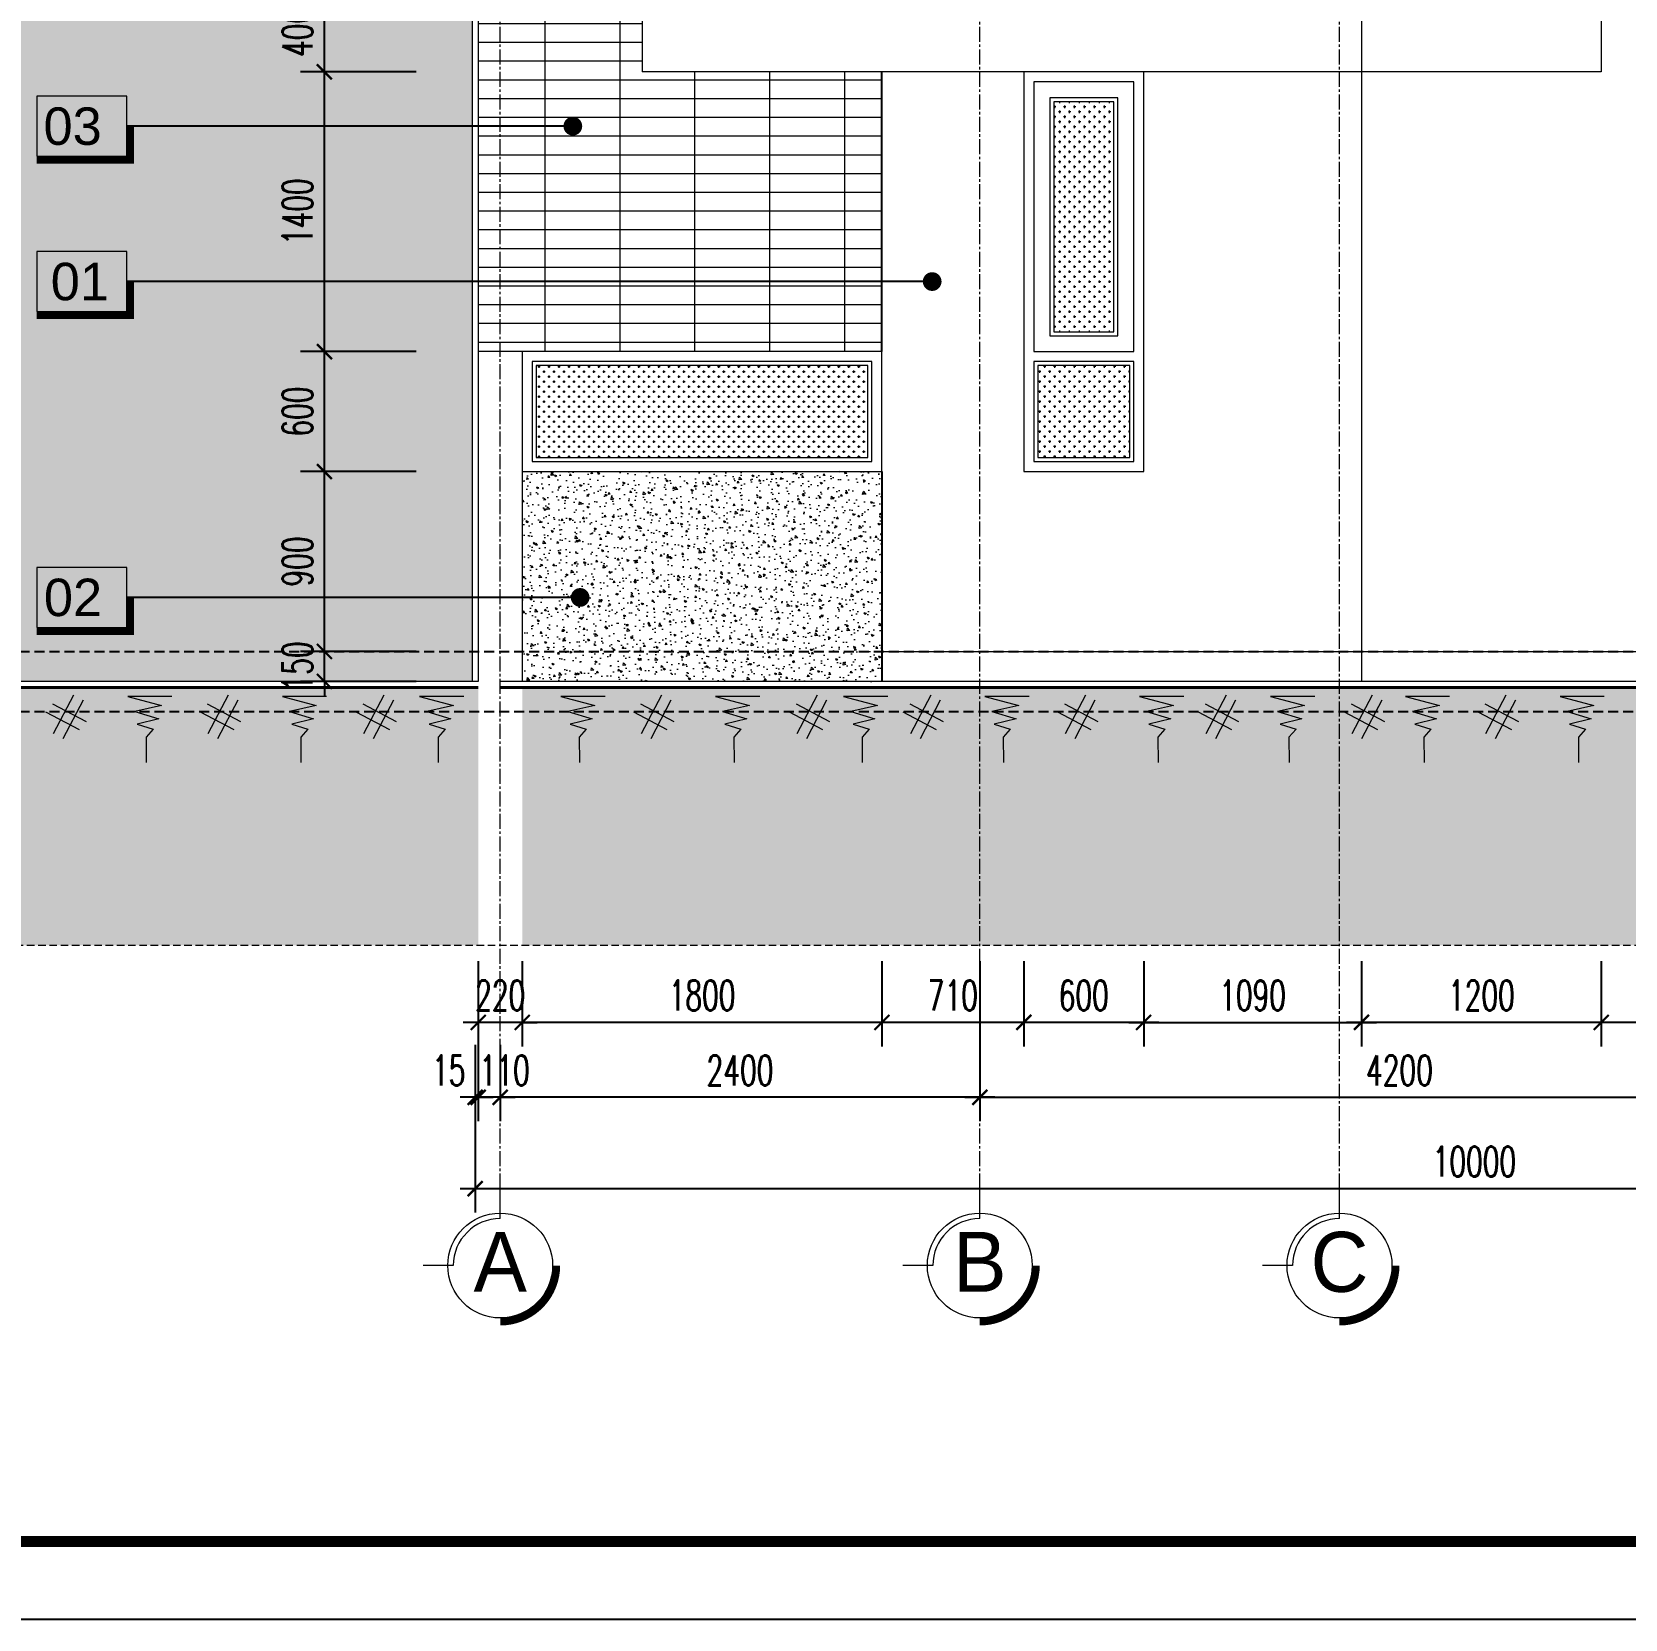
# Model space of a CAD drawing. Header units: millimetres. Extents: x -229618 to 2906, y -178063 to 96806.
# Drawn here: x -142377 to -134404, y -155647 to -147705 of the extents above; entities that cross this region are included whole.
import ezdxf
from ezdxf.enums import TextEntityAlignment as Align

# ---------------------------------------------------------------- set-up
doc = ezdxf.new("R2010")
doc.units = ezdxf.units.MM
doc.header["$LTSCALE"] = 200
doc.header["$MEASUREMENT"] = 0
doc.header["$PDMODE"] = 3
doc.header["$PDSIZE"] = 50
for name, pattern in [('CENTER', [2, 1.25, -0.25, 0.25, -0.25]), ('CENTER2', [1.125, 0.75, -0.125, 0.125, -0.125]), ('DASHED2', [0.375, 0.25, -0.125])]:
    doc.linetypes.add(name, pattern=pattern)
doc.layers.get('0').update_dxf_attribs({"color": 95, "linetype": 'CONTINUOUS'})
doc.layers.get('DEFPOINTS').update_dxf_attribs({"linetype": 'CONTINUOUS'})
for name, color, linetype, lineweight in [('cat', 1, 'CONTINUOUS', 40), ('hatch', 250, 'CONTINUOUS', 5), ('nho', 252, 'CONTINUOUS', 15), ('thay', 7, 'CONTINUOUS', 18), ('tim', 18, 'CENTER2', 9)]:
    doc.layers.add(name, color=color, linetype=linetype, lineweight=lineweight)
for name, color, linetype in [('CUA', 145, 'CONTINUOUS'), ('DIM', 251, 'CONTINUOUS'), ('KHUNGTEN', 7, 'CONTINUOUS'), ('MANH', 9, 'CONTINUOUS'), ('TEXT', 33, 'CONTINUOUS'), ('TRUC', 251, 'CENTER'), ('VAT-LIEU', 251, 'CONTINUOUS')]:
    doc.layers.add(name, color=color, linetype=linetype)
doc.layers.add('in', color=203, linetype='CONTINUOUS', lineweight=5, plot=False)
doc.styles.add('Aria H iso', font='Vharial_0.ttf')
doc.styles.add('dam', font='Vhavanb_0.ttf', dxfattribs={"width": 0.9, "height": 450})
doc.styles.add('Scale', font='vnsimli.shx', dxfattribs={"width": 0.65, "bigfont": 'bigfont.shx'})
doc.dimstyles.new('Scale', dxfattribs={"dimscale": 75, "dimtxt": 2, "dimasz": 1, "dimexe": 1.6, "dimexo": 0, "dimgap": 0.8, "dimtad": 1, "dimdec": 0, "dimzin": 0, "dimdsep": 46, "dimtxsty": 'Scale', "dimblk": 'ARCHTICK', "dimcen": 0.1, "dimdle": 1, "dimclrd": 256, "dimclre": 256, "dimclrt": 3, "dimadec": 0, "dimazin": 0, "dimtfac": 1, "dimtdec": 0, "dimtix": 1, "dimtmove": 2, "dimatfit": 3, "dimldrblk": 'ARCHTICK', "dimfxl": 0, "dimtolj": 1, "dimtzin": 0, "dimarcsym": 0})

# ---------------------------------------------------------------- blocks, each defined once
blk = doc.blocks.new('matsau')
at = {"layer": 'hatch', "linetype": 'Continuous'}
h = blk.add_hatch(dxfattribs=at)
h.set_pattern_fill('CROSS', color=256, scale=400, style=0)
h.set_pattern_definition([(0, (-154074.93, -217.71), (100, 100), [50, -150]), (90, (-154049.93, -242.71), (-100, 100), [50, -150])])
h.paths.add_polyline_path([(125, 12927.7), (15, 12927.7), (15, 12777.7), (125, 12777.7)])
h.paths.add_polyline_path([(1325, 12777.7), (15, 12777.7), (15, 12550), (1325, 12550)])
h.paths.add_polyline_path([(15, 600), (9985, 600), (9985, 4970), (8145, 4970), (8145, 6250), (8035, 6250), (8035, 9038.4), (8635, 9038.4), (8635, 11850), (4434.9, 11850), (4434.9, 12700), (4214.9, 12700), (4214.9, 12550), (15, 12550)])
h = blk.add_hatch(dxfattribs=at)
h.set_pattern_fill('GRATE', color=256, scale=3000, style=0)
h.set_pattern_definition([(0, (294683.23, 151772.57), (0, 93.75), []), (90, (294683.23, 151772.57), (-375, 2e-14), [])])
h.paths.add_polyline_path([(-15, 6750), (-835, 6750), (-835, 4750), (-835, 4050), (-15, 4050)])
h.paths.add_polyline_path([(-2035, 3650), (-835, 3650), (-835, 4050), (-15, 4050), (-15, 2250), (-235, 2250), (-2035, 2250)])
h = blk.add_hatch(dxfattribs=at)
h.set_pattern_fill('CROSS', color=256, scale=100, style=0)
h.set_pattern_definition([(0, (-123197.857, 1720), (25, 25), [12.5, -37.5]), (90, (-123191.607, 1713.75), (-25, 25), [12.5, -37.5])])
h.paths.add_polyline_path([(-2895, 3500), (-3195, 3500), (-3195, 2350), (-2895, 2350)])
h.paths.add_polyline_path([(-3275, 2180), (-2815, 2180), (-2815, 1720), (-3275, 1720)])
h = blk.add_hatch(dxfattribs=at)
h.set_pattern_fill('CROSS', color=256, scale=100, style=0)
h.set_pattern_definition([(180, (-305, 1720), (-25, 25), [12.5, -37.5]), (90, (-311.25, 1713.75), (25, 25), [12.5, -37.5])])
h.paths.add_polyline_path([(-1965, 2180), (-305, 2180), (-305, 1720), (-1965, 1720)])
h = blk.add_hatch(dxfattribs=at)
h.set_pattern_fill('AR-CONC,_O', color=256, scale=15)
h.set_pattern_definition([(50, (-34390.86, -17693.3), (107.58903, -9.41282), [11.25, -123.75]), (355, (-34390.86, -17693.3), (-20.8127, 112.82882), [9, -99]), (100.4514, (-34381.9, -17694.09), (86.7764, 103.41593), [9.56103, -105.17132]), (46.1842, (-34390.86, -17663.3), (160.08616, -24.82785), [16.875, -185.625]), (96.6356, (-34377.52, -17665.37), (140.1994, 146.1177), [14.34154, -157.75695]), (351.1842, (-34390.86, -17663.3), (140.1993, 146.1178), [13.5, -148.5]), (21, (-34375.86, -17670.8), (89.53606, -60.39283), [11.25, -123.75]), (326, (-34375.86, -17670.8), (36.4973, 108.7725), [9, -99]), (71.4514, (-34368.4, -17675.83), (126.0334, 48.37957), [9.56103, -105.17132]), (37.5, (-34390.863, -17693.3), (1.82398, 49.934078), [0, -97.8, 0, -100.5, 0, -99.375]), (7.5, (-34390.86, -17693.3), (39.46043, 59.16176), [0, -57.3, 0, -95.55, 0, -37.875]), (327.5, (-34424.313, -17693.3), (80.073365, -3.38323), [0, -37.5, 0, -117, 0, -155.25]), (317.5, (-34439.31, -17693.3), (87.47793, 15.01575), [0, -48.75, 0, -77.7, 0, -110.25])])
h.paths.add_polyline_path([(-235, 1650), (-2035, 1650), (-2035, 750), (-235, 750)])
h.paths.add_polyline_path([(-2035, 600), (-235, 600), (-235, 750), (-2035, 750)])
for points in [[(-3195, 2350), (-3195, 3500), (-2895, 3500), (-2895, 2350)], [(-3275, 2180), (-2815, 2180), (-2815, 1720), (-3275, 1720)], [(-1965, 2180), (-305, 2180), (-305, 1720), (-1965, 1720)]]:
    blk.add_lwpolyline(points, close=True, dxfattribs=at)
at = {"layer": 'nho', "linetype": 'Continuous'}
for p, q in [((-15, 12950), (-15, 600)), ((15, 12550), (15, 600))]:
    blk.add_line(p, q, dxfattribs=at)
for points in [[(-3295, 2250), (-3295, 3600), (-2795, 3600), (-2795, 2250), (-3295, 2250)], [(-3295, 2200), (-2795, 2200), (-2795, 1700), (-3295, 1700), (-3295, 2200)]]:
    blk.add_lwpolyline(points, dxfattribs=at)
for points in [[(-3215, 2330), (-3215, 3520), (-2875, 3520), (-2875, 2330)], [(-1985, 2200), (-285, 2200), (-285, 1700), (-1985, 1700)]]:
    blk.add_lwpolyline(points, close=True, dxfattribs=at)
at = {"layer": 'thay', "linetype": 'Continuous'}
for p, q in [((-4435, 7750), (-4435, 600)), ((-5635, 4750), (-5635, 3650)), ((-835, 4750), (-835, 3650)), ((-5635, 3650), (-835, 3650)), ((-235, 2250), (-235, 1650)), ((-235, 2250), (-15, 2250)), ((-235, 2250), (-235, 600)), ((-2035, 750), (-6835, 750))]:
    blk.add_line(p, q, dxfattribs=at)
blk.add_lwpolyline([(15, 12950), (15, 600), (9985, 600), (9985, 600), (9985, 600), (9985, 4970), (8145, 4970), (8145, 6250), (8035, 6250), (8035, 9038.4), (8635, 9038.4), (8635, 11850), (4434.9, 11850), (4434.9, 12700), (4214.9, 12700), (4214.9, 12550), (1325, 12550), (1325, 12950), (125, 12950), (125, 12950), (15, 12950)], dxfattribs=at)
for points in [[(-3345, 3650), (-2745, 3650), (-2745, 1650), (-3345, 1650)], [(-2035, 2250), (-235, 2250), (-235, 1650), (-2035, 1650)]]:
    blk.add_lwpolyline(points, close=True, dxfattribs=at)
at = {"layer": 'VAT-LIEU', "linetype": 'Continuous'}
for p, q in [((-2035, 2250), (-2035, 3650)), ((-2035, 1650), (-2035, 600))]:
    blk.add_line(p, q, dxfattribs=at)
blk = doc.blocks.new('KhungA3')
at = {"layer": 'DEFPOINTS', "color": 8}
blk.add_lwpolyline([(-3.74, 3.81), (416.31, 3.81), (416.31, 300.81), (-3.74, 300.81)], close=True, dxfattribs=at)
at = {"layer": 'KHUNGTEN', "color": 4, "const_width": 0.724}
blk.add_lwpolyline([(7.54, 8.99), (411.13, 8.99), (411.13, 295.64), (7.54, 295.64)], close=True, dxfattribs=at)
blk = doc.blocks.new('_ArchTick')
at = {"color": 0, "linetype": 'ByBlock', "const_width": 0.15}
blk.add_lwpolyline([(-0.5, -0.5), (0.5, 0.5)], dxfattribs=at)
blk = doc.blocks.new('*D127')
at = {"layer": 'DEFPOINTS', "color": 0, "linetype": 'Continuous'}
for p in [(-140912.8, -150804.9), (-140453.7, -150804.9), (-140453.7, -150954.9)]:
    blk.add_point(p, dxfattribs=at)
at = {"layer": 'DIM', "linetype": 'Continuous', "lineweight": -2}
for p, q in [((-140912.8, -150804.9), (-140912.8, -150729.9)), ((-140453.7, -150804.9), (-141032.8, -150804.9)), ((-140912.8, -150954.9), (-140912.8, -150804.9)), ((-140453.7, -150954.9), (-141032.8, -150954.9)), ((-140912.8, -150954.9), (-140912.8, -151029.9))]:
    blk.add_line(p, q, dxfattribs=at)
at = {"layer": 'DIM', "linetype": 'Continuous', "lineweight": -2, "xscale": 75, "yscale": 75, "zscale": 75}
for p, rotation in [((-140912.8, -150804.9), 270), ((-140912.8, -150954.9), 90)]:
    blk.add_blockref('_ArchTick', p, dxfattribs=dict(at, rotation=rotation))
at = {"layer": 'DIM', "color": 3, "linetype": 'Continuous', "insert": (-141047.8, -150879.9), "char_height": 150, "attachment_point": 5, "rotation": 90, "style": 'Scale'}
blk.add_mtext('\\A1;150', dxfattribs=at)
blk = doc.blocks.new('*D128')
at = {"layer": 'DEFPOINTS', "color": 0, "linetype": 'Continuous'}
for p in [(-140912.8, -149904.9), (-140453.7, -149904.9), (-140453.7, -150804.9)]:
    blk.add_point(p, dxfattribs=at)
at = {"layer": 'DIM', "linetype": 'Continuous', "lineweight": -2}
for p, q in [((-140912.8, -150879.9), (-140912.8, -149829.9)), ((-140453.7, -149904.9), (-141032.8, -149904.9)), ((-140453.7, -150804.9), (-141032.8, -150804.9))]:
    blk.add_line(p, q, dxfattribs=at)
at = {"layer": 'DIM', "linetype": 'Continuous', "lineweight": -2, "xscale": 75, "yscale": 75, "zscale": 75}
for p, rotation in [((-140912.8, -149904.9), 90), ((-140912.8, -150804.9), 270)]:
    blk.add_blockref('_ArchTick', p, dxfattribs=dict(at, rotation=rotation))
at = {"layer": 'DIM', "color": 3, "linetype": 'Continuous', "insert": (-141047.8, -150354.9), "char_height": 150, "attachment_point": 5, "rotation": 90, "style": 'Scale'}
blk.add_mtext('\\A1;900', dxfattribs=at)
blk = doc.blocks.new('*D129')
at = {"layer": 'DEFPOINTS', "color": 0, "linetype": 'Continuous'}
for p in [(-140912.8, -149304.9), (-140453.7, -149304.9), (-140453.7, -149904.9)]:
    blk.add_point(p, dxfattribs=at)
at = {"layer": 'DIM', "linetype": 'Continuous', "lineweight": -2}
for p, q in [((-140912.8, -149979.9), (-140912.8, -149229.9)), ((-140453.7, -149304.9), (-141032.8, -149304.9)), ((-140453.7, -149904.9), (-141032.8, -149904.9))]:
    blk.add_line(p, q, dxfattribs=at)
at = {"layer": 'DIM', "linetype": 'Continuous', "lineweight": -2, "xscale": 75, "yscale": 75, "zscale": 75}
for p, rotation in [((-140912.8, -149304.9), 90), ((-140912.8, -149904.9), 270)]:
    blk.add_blockref('_ArchTick', p, dxfattribs=dict(at, rotation=rotation))
at = {"layer": 'DIM', "color": 3, "linetype": 'Continuous', "insert": (-141047.8, -149604.9), "char_height": 150, "attachment_point": 5, "rotation": 90, "style": 'Scale'}
blk.add_mtext('\\A1;600', dxfattribs=at)
blk = doc.blocks.new('*D130')
at = {"layer": 'DEFPOINTS', "color": 0, "linetype": 'Continuous'}
for p in [(-140912.8, -147904.9), (-140453.7, -147904.9), (-140453.7, -149304.9)]:
    blk.add_point(p, dxfattribs=at)
at = {"layer": 'DIM', "linetype": 'Continuous', "lineweight": -2}
for p, q in [((-140912.8, -149379.9), (-140912.8, -147829.9)), ((-140453.7, -147904.9), (-141032.8, -147904.9)), ((-140453.7, -149304.9), (-141032.8, -149304.9))]:
    blk.add_line(p, q, dxfattribs=at)
at = {"layer": 'DIM', "linetype": 'Continuous', "lineweight": -2, "xscale": 75, "yscale": 75, "zscale": 75}
for p, rotation in [((-140912.8, -147904.9), 90), ((-140912.8, -149304.9), 270)]:
    blk.add_blockref('_ArchTick', p, dxfattribs=dict(at, rotation=rotation))
at = {"layer": 'DIM', "color": 3, "linetype": 'Continuous', "insert": (-141047.8, -148604.9), "char_height": 150, "attachment_point": 5, "rotation": 90, "style": 'Scale'}
blk.add_mtext('\\A1;1400', dxfattribs=at)
blk = doc.blocks.new('*D131')
at = {"layer": 'DEFPOINTS', "color": 0, "linetype": 'Continuous'}
for p in [(-140912.8, -147504.9), (-140453.7, -147504.9), (-140453.7, -147904.9)]:
    blk.add_point(p, dxfattribs=at)
at = {"layer": 'DIM', "linetype": 'Continuous', "lineweight": -2}
for p, q in [((-140912.8, -147979.9), (-140912.8, -147429.9)), ((-140453.7, -147504.9), (-141032.8, -147504.9)), ((-140453.7, -147904.9), (-141032.8, -147904.9))]:
    blk.add_line(p, q, dxfattribs=at)
at = {"layer": 'DIM', "linetype": 'Continuous', "lineweight": -2, "xscale": 75, "yscale": 75, "zscale": 75}
for p, rotation in [((-140912.8, -147504.9), 90), ((-140912.8, -147904.9), 270)]:
    blk.add_blockref('_ArchTick', p, dxfattribs=dict(at, rotation=rotation))
at = {"layer": 'DIM', "color": 3, "linetype": 'Continuous', "insert": (-141047.8, -147704.9), "char_height": 150, "attachment_point": 5, "rotation": 90, "style": 'Scale'}
blk.add_mtext('\\A1;400', dxfattribs=at)
blk = doc.blocks.new('*D109')
at = {"layer": 'DEFPOINTS', "color": 0, "linetype": 'Continuous'}
for p in [(-140033, -152773.1), (-137633, -152773.1), (-140033, -153035.8)]:
    blk.add_point(p, dxfattribs=at)
at = {"layer": 'DIM', "linetype": 'Continuous', "lineweight": -2}
for p, q in [((-140033, -152773.1), (-140033, -153155.8)), ((-137633, -152773.1), (-137633, -153155.8)), ((-137558, -153035.8), (-140108, -153035.8))]:
    blk.add_line(p, q, dxfattribs=at)
at = {"layer": 'DIM', "linetype": 'Continuous', "lineweight": -2, "xscale": 75, "yscale": 75, "zscale": 75, "rotation": 180}
blk.add_blockref('_ArchTick', (-140033, -153035.8), dxfattribs=at)
at = {"layer": 'DIM', "linetype": 'Continuous', "lineweight": -2, "xscale": 75, "yscale": 75, "zscale": 75}
blk.add_blockref('_ArchTick', (-137633, -153035.8), dxfattribs=at)
at = {"layer": 'DIM', "color": 3, "linetype": 'Continuous', "insert": (-138833, -152900.8), "char_height": 150, "attachment_point": 5, "style": 'Scale'}
blk.add_mtext('\\A1;2400', dxfattribs=at)
blk = doc.blocks.new('*D110')
at = {"layer": 'DEFPOINTS', "color": 0, "linetype": 'Continuous'}
for p in [(-137633, -152354), (-133433, -152354), (-133433, -153035.8)]:
    blk.add_point(p, dxfattribs=at)
at = {"layer": 'DIM', "linetype": 'Continuous', "lineweight": -2}
for p, q in [((-137633, -152354), (-137633, -153155.8)), ((-133433, -152354), (-133433, -153155.8)), ((-137708, -153035.8), (-133358, -153035.8))]:
    blk.add_line(p, q, dxfattribs=at)
at = {"layer": 'DIM', "linetype": 'Continuous', "lineweight": -2, "xscale": 75, "yscale": 75, "zscale": 75, "rotation": 180}
blk.add_blockref('_ArchTick', (-137633, -153035.8), dxfattribs=at)
at = {"layer": 'DIM', "linetype": 'Continuous', "lineweight": -2, "xscale": 75, "yscale": 75, "zscale": 75}
blk.add_blockref('_ArchTick', (-133433, -153035.8), dxfattribs=at)
at = {"layer": 'DIM', "color": 3, "linetype": 'Continuous', "insert": (-135533, -152900.8), "char_height": 150, "attachment_point": 5, "style": 'Scale'}
blk.add_mtext('\\A1;4200', dxfattribs=at)
blk = doc.blocks.new('*D112')
at = {"layer": 'DEFPOINTS', "color": 0, "linetype": 'Continuous'}
for p in [(-140158, -152773.1), (-130158, -152773.1), (-130158, -153492.5)]:
    blk.add_point(p, dxfattribs=at)
at = {"layer": 'DIM', "linetype": 'Continuous', "lineweight": -2}
for p, q in [((-140158, -152773.1), (-140158, -153612.5)), ((-130158, -152773.1), (-130158, -153612.5)), ((-140233, -153492.5), (-130083, -153492.5))]:
    blk.add_line(p, q, dxfattribs=at)
at = {"layer": 'DIM', "linetype": 'Continuous', "lineweight": -2, "xscale": 75, "yscale": 75, "zscale": 75, "rotation": 180}
blk.add_blockref('_ArchTick', (-140158, -153492.5), dxfattribs=at)
at = {"layer": 'DIM', "linetype": 'Continuous', "lineweight": -2, "xscale": 75, "yscale": 75, "zscale": 75}
blk.add_blockref('_ArchTick', (-130158, -153492.5), dxfattribs=at)
at = {"layer": 'DIM', "color": 3, "linetype": 'Continuous', "insert": (-135158, -153357.5), "char_height": 150, "attachment_point": 5, "style": 'Scale'}
blk.add_mtext('\\A1;10000', dxfattribs=at)
blk = doc.blocks.new('tr')
at = {"layer": 'thay', "ltscale": 600}
for p, q in [((0, -200), (0, 0)), ((313, -513), (513, -513))]:
    blk.add_line(p, q, dxfattribs=at)
at = {"layer": 'thay', "ltscale": 600, "const_width": 50}
blk.add_lwpolyline([(-375, -513, 0.414214), (0, -888, 0.414214)], format="xyb", dxfattribs=at)
at = {"layer": 'thay', "ltscale": 600}
blk.add_circle((0, -513), 350, dxfattribs=at)
blk.add_arc((0, -513), 313, 0, 90, dxfattribs=at)
at = {"layer": 'TEXT', "linetype": 'Continuous', "style": 'Aria H iso'}
blk.add_attdef('A', text='', height=350, dxfattribs=at).set_placement((0, -671), align=Align.CENTER)
blk = doc.blocks.new('vld')
at = {"layer": 'thay'}
blk.add_lwpolyline([(-15232, -5082), (0, -5082), (0, 5082), (-15232, 5082)], close=True, dxfattribs=at)
at = {"layer": 'thay', "color": 1, "ltscale": 600, "const_width": 1270}
blk.add_lwpolyline([(635, 140), (635, -5717), (-15232, -5717)], dxfattribs=at)
at = {"layer": 'TEXT', "style": 'Aria H iso'}
blk.add_attdef('1', text='', height=6350, dxfattribs=at).set_placement((-7944, -3167), align=Align.CENTER)
blk = doc.blocks.new('nendat')
at = {"layer": 'hatch', "linetype": 'Continuous'}
for p, q in [((7.2, 103.2), (108.6, -90)), ((-56.8, -29.8), (110.3, 57.9)), ((-40.9, 77.9), (60.5, -115.2)), ((-21.9, -70.2), (145.2, 17.5))]:
    blk.add_line(p, q, dxfattribs=at)
blk = doc.blocks.new('*D348')
at = {"layer": 'DEFPOINTS', "color": 0}
for p in [(-134523, -152354), (-133323, -152354), (-134523, -152660.8)]:
    blk.add_point(p, dxfattribs=at)
at = {"layer": 'DIM', "lineweight": -2}
for p, q in [((-134523, -152354), (-134523, -152780.8)), ((-133323, -152354), (-133323, -152780.8)), ((-133248, -152660.8), (-134598, -152660.8))]:
    blk.add_line(p, q, dxfattribs=at)
at = {"layer": 'DIM', "lineweight": -2, "xscale": 75, "yscale": 75, "zscale": 75, "rotation": 180}
blk.add_blockref('_ArchTick', (-134523, -152660.8), dxfattribs=at)
at = {"layer": 'DIM', "lineweight": -2, "xscale": 75, "yscale": 75, "zscale": 75}
blk.add_blockref('_ArchTick', (-133323, -152660.8), dxfattribs=at)
at = {"layer": 'DIM', "color": 3, "insert": (-133923, -152525.8), "char_height": 150, "attachment_point": 5, "style": 'Scale'}
blk.add_mtext('\\A1;1200', dxfattribs=at)
blk = doc.blocks.new('*D349')
at = {"layer": 'DEFPOINTS', "color": 0}
for p in [(-138123, -152354), (-137413, -152354), (-138123, -152660.8)]:
    blk.add_point(p, dxfattribs=at)
at = {"layer": 'DIM', "lineweight": -2}
for p, q in [((-138123, -152354), (-138123, -152780.8)), ((-137413, -152354), (-137413, -152780.8)), ((-137338, -152660.8), (-138198, -152660.8))]:
    blk.add_line(p, q, dxfattribs=at)
at = {"layer": 'DIM', "lineweight": -2, "xscale": 75, "yscale": 75, "zscale": 75, "rotation": 180}
blk.add_blockref('_ArchTick', (-138123, -152660.8), dxfattribs=at)
at = {"layer": 'DIM', "lineweight": -2, "xscale": 75, "yscale": 75, "zscale": 75}
blk.add_blockref('_ArchTick', (-137413, -152660.8), dxfattribs=at)
at = {"layer": 'DIM', "color": 3, "insert": (-137768, -152525.8), "char_height": 150, "attachment_point": 5, "style": 'Scale'}
blk.add_mtext('\\A1;710', dxfattribs=at)
blk = doc.blocks.new('*D350')
at = {"layer": 'DEFPOINTS', "color": 0}
for p in [(-139923, -152354), (-138123, -152354), (-139923, -152660.8)]:
    blk.add_point(p, dxfattribs=at)
at = {"layer": 'DIM', "lineweight": -2}
for p, q in [((-139923, -152354), (-139923, -152780.8)), ((-138123, -152354), (-138123, -152780.8)), ((-138048, -152660.8), (-139998, -152660.8))]:
    blk.add_line(p, q, dxfattribs=at)
at = {"layer": 'DIM', "lineweight": -2, "xscale": 75, "yscale": 75, "zscale": 75, "rotation": 180}
blk.add_blockref('_ArchTick', (-139923, -152660.8), dxfattribs=at)
at = {"layer": 'DIM', "lineweight": -2, "xscale": 75, "yscale": 75, "zscale": 75}
blk.add_blockref('_ArchTick', (-138123, -152660.8), dxfattribs=at)
at = {"layer": 'DIM', "color": 3, "insert": (-139023, -152525.8), "char_height": 150, "attachment_point": 5, "style": 'Scale'}
blk.add_mtext('\\A1;1800', dxfattribs=at)
blk = doc.blocks.new('*D351')
at = {"layer": 'DEFPOINTS', "color": 0}
for p in [(-140143, -152354), (-139923, -152354), (-140143, -152660.8)]:
    blk.add_point(p, dxfattribs=at)
at = {"layer": 'DIM', "lineweight": -2}
for p, q in [((-140143, -152354), (-140143, -152780.8)), ((-139923, -152354), (-139923, -152780.8)), ((-140143, -152660.8), (-140218, -152660.8)), ((-139923, -152660.8), (-140143, -152660.8)), ((-139923, -152660.8), (-139848, -152660.8))]:
    blk.add_line(p, q, dxfattribs=at)
at = {"layer": 'DIM', "lineweight": -2, "xscale": 75, "yscale": 75, "zscale": 75}
blk.add_blockref('_ArchTick', (-140143, -152660.8), dxfattribs=at)
at = {"layer": 'DIM', "lineweight": -2, "xscale": 75, "yscale": 75, "zscale": 75, "rotation": 180}
blk.add_blockref('_ArchTick', (-139923, -152660.8), dxfattribs=at)
at = {"layer": 'DIM', "color": 3, "insert": (-140033, -152525.8), "char_height": 150, "attachment_point": 5, "style": 'Scale'}
blk.add_mtext('\\A1;220', dxfattribs=at)
blk = doc.blocks.new('*D353')
at = {"layer": 'DEFPOINTS', "color": 0}
for p in [(-140143, -152773.1), (-140033, -152773.1), (-140143, -153035.8)]:
    blk.add_point(p, dxfattribs=at)
at = {"layer": 'DIM', "lineweight": -2}
for p, q in [((-140143, -152773.1), (-140143, -153155.8)), ((-140033, -152773.1), (-140033, -153155.8)), ((-140143, -153035.8), (-140218, -153035.8)), ((-140033, -153035.8), (-140143, -153035.8)), ((-140033, -153035.8), (-139958, -153035.8))]:
    blk.add_line(p, q, dxfattribs=at)
at = {"layer": 'DIM', "lineweight": -2, "xscale": 75, "yscale": 75, "zscale": 75}
blk.add_blockref('_ArchTick', (-140143, -153035.8), dxfattribs=at)
at = {"layer": 'DIM', "lineweight": -2, "xscale": 75, "yscale": 75, "zscale": 75, "rotation": 180}
blk.add_blockref('_ArchTick', (-140033, -153035.8), dxfattribs=at)
at = {"layer": 'DIM', "color": 3, "insert": (-140010.7, -152900.8), "char_height": 150, "attachment_point": 5, "style": 'Scale'}
blk.add_mtext('\\A1;110', dxfattribs=at)
blk = doc.blocks.new('*D354')
at = {"layer": 'DEFPOINTS', "color": 0}
for p in [(-140158, -152773.1), (-140143, -152773.1), (-140143, -153035.8)]:
    blk.add_point(p, dxfattribs=at)
at = {"layer": 'DIM', "lineweight": -2}
for p, q in [((-140158, -152773.1), (-140158, -153155.8)), ((-140143, -152773.1), (-140143, -153155.8)), ((-140158, -153035.8), (-140233, -153035.8)), ((-140158, -153035.8), (-140143, -153035.8)), ((-140143, -153035.8), (-140068, -153035.8))]:
    blk.add_line(p, q, dxfattribs=at)
at = {"layer": 'DIM', "lineweight": -2, "xscale": 75, "yscale": 75, "zscale": 75}
blk.add_blockref('_ArchTick', (-140158, -153035.8), dxfattribs=at)
at = {"layer": 'DIM', "lineweight": -2, "xscale": 75, "yscale": 75, "zscale": 75, "rotation": 180}
blk.add_blockref('_ArchTick', (-140143, -153035.8), dxfattribs=at)
at = {"layer": 'DIM', "color": 3, "insert": (-140290.5, -152900.8), "char_height": 150, "attachment_point": 5, "style": 'Scale'}
blk.add_mtext('\\A1;15', dxfattribs=at)
blk = doc.blocks.new('*D417')
at = {"layer": 'DEFPOINTS', "color": 0}
for p in [(-137413, -152354), (-136813, -152354), (-137413, -152660.8)]:
    blk.add_point(p, dxfattribs=at)
at = {"layer": 'DIM', "lineweight": -2}
for p, q in [((-137413, -152354), (-137413, -152780.8)), ((-136813, -152354), (-136813, -152780.8)), ((-136738, -152660.8), (-137488, -152660.8))]:
    blk.add_line(p, q, dxfattribs=at)
at = {"layer": 'DIM', "lineweight": -2, "xscale": 75, "yscale": 75, "zscale": 75, "rotation": 180}
blk.add_blockref('_ArchTick', (-137413, -152660.8), dxfattribs=at)
at = {"layer": 'DIM', "lineweight": -2, "xscale": 75, "yscale": 75, "zscale": 75}
blk.add_blockref('_ArchTick', (-136813, -152660.8), dxfattribs=at)
at = {"layer": 'DIM', "color": 3, "insert": (-137113, -152525.8), "char_height": 150, "attachment_point": 5, "style": 'Scale'}
blk.add_mtext('\\A1;600', dxfattribs=at)
blk = doc.blocks.new('*D418')
at = {"layer": 'DEFPOINTS', "color": 0}
for p in [(-136813, -152354), (-135723, -152354), (-135723, -152660.8)]:
    blk.add_point(p, dxfattribs=at)
at = {"layer": 'DIM', "lineweight": -2}
for p, q in [((-136813, -152354), (-136813, -152780.8)), ((-135723, -152354), (-135723, -152780.8)), ((-136888, -152660.8), (-135648, -152660.8))]:
    blk.add_line(p, q, dxfattribs=at)
at = {"layer": 'DIM', "lineweight": -2, "xscale": 75, "yscale": 75, "zscale": 75, "rotation": 180}
blk.add_blockref('_ArchTick', (-136813, -152660.8), dxfattribs=at)
at = {"layer": 'DIM', "lineweight": -2, "xscale": 75, "yscale": 75, "zscale": 75}
blk.add_blockref('_ArchTick', (-135723, -152660.8), dxfattribs=at)
at = {"layer": 'DIM', "color": 3, "insert": (-136268, -152525.8), "char_height": 150, "attachment_point": 5, "style": 'Scale'}
blk.add_mtext('\\A1;1090', dxfattribs=at)
blk = doc.blocks.new('*D419')
at = {"layer": 'DEFPOINTS', "color": 0}
for p in [(-135723, -152354), (-134523, -152354), (-135723, -152660.8)]:
    blk.add_point(p, dxfattribs=at)
at = {"layer": 'DIM', "lineweight": -2}
for p, q in [((-135723, -152354), (-135723, -152780.8)), ((-134523, -152354), (-134523, -152780.8)), ((-134448, -152660.8), (-135798, -152660.8))]:
    blk.add_line(p, q, dxfattribs=at)
at = {"layer": 'DIM', "lineweight": -2, "xscale": 75, "yscale": 75, "zscale": 75, "rotation": 180}
blk.add_blockref('_ArchTick', (-135723, -152660.8), dxfattribs=at)
at = {"layer": 'DIM', "lineweight": -2, "xscale": 75, "yscale": 75, "zscale": 75}
blk.add_blockref('_ArchTick', (-134523, -152660.8), dxfattribs=at)
at = {"layer": 'DIM', "color": 3, "insert": (-135123, -152525.8), "char_height": 150, "attachment_point": 5, "style": 'Scale'}
blk.add_mtext('\\A1;1200', dxfattribs=at)

msp = doc.modelspace()

# ---------------------------------------------------------------- hatches: boundary and pattern name
at = {"layer": 'hatch', "linetype": 'DASHED2', "ltscale": 0.75}
h = msp.add_hatch(dxfattribs=at)
h.set_pattern_fill('AR-CONC', color=251, scale=50, style=0)
h.set_pattern_definition([(130, (-158490.6, -152274.86), (-358.63, -31.376), [37.5, -412.5]), (185, (-158490.6, -152274.86), (69.3757, 376.096), [30, -330]), (79.5486, (-158520.48, -152277.48), (-289.2547, 344.7198), [31.87, -350.571]), (133.8158, (-158490.6, -152174.86), (-533.6205, -82.7595), [56.25, -618.75]), (83.3644, (-158535.06, -152181.76), (-467.331, 487.059), [47.805, -525.8565]), (188.8158, (-158490.6, -152174.86), (-467.331, 487.059), [45, -495]), (159, (-158540.6, -152199.86), (-298.4535, -201.3094), [37.5, -412.5]), (214, (-158540.6, -152199.86), (-121.6577, 362.575), [30, -330]), (108.5486, (-158565.47, -152216.64), (-420.1113, 161.2652), [31.87, -350.571]), (142.5, (-158490.6, -152274.86), (-6.07993, 166.44693), [0, -326, 0, -335, 0, -331.25]), (172.5, (-158490.6, -152274.86), (-131.5348, 197.2059), [0, -191, 0, -318.5, 0, -126.25]), (212.5, (-158379.1, -152274.86), (-266.9112, -11.27744), [0, -125, 0, -390, 0, -517.5]), (222.5, (-158329.1, -152274.86), (-291.593, 50.0525), [0, -162.5, 0, -259, 0, -367.5])])
h.paths.add_polyline_path([(-130173, -152274.9), (-130173, -150984.9), (-127017.4, -150984.9), (-127017.4, -152274.9)])
h.paths.add_polyline_path([(-139923, -152274.9), (-139923, -150984.9), (-130393, -150984.9), (-130393, -152274.9)])
h.paths.add_polyline_path([(-140143, -150984.9), (-140143, -152274.9), (-153806.5, -152274.9), (-153806.5, -150984.9)])

# ---------------------------------------------------------------- linework, layer by layer
at = {"layer": 'cat', "linetype": 'Continuous'}
for p, q in [((-140143, -150984.9), (-153806.5, -150984.9)), ((-130283, -150984.9), (-140033, -150984.9))]:
    msp.add_line(p, q, dxfattribs=at)
at = {"layer": 'hatch', "color": 251, "linetype": 'DASHED2', "ltscale": 0.75}
msp.add_line((-153763.9, -152274.9), (-126944.8, -152274.9), dxfattribs=at)
at = {"layer": 'in', "linetype": 'Continuous'}
msp.add_lwpolyline([(-154609.9, -155646.6), (-123106.7, -155646.6), (-123106.7, -133371.6), (-154609.9, -133371.6)], close=True, dxfattribs=at)
at = {"layer": 'nho', "linetype": 'Continuous'}
for points in [[(-141676.1, -151029.7), (-141897.3, -151029.7), (-141727.4, -151074.7), (-141861.9, -151105), (-141741, -151142.6), (-141850, -151168.7), (-141769.9, -151194.2), (-141805.1, -151234.2), (-141804.1, -151361.1)], [(-140902.2, -151029.7), (-141123.4, -151029.7), (-140953.5, -151074.7), (-141088, -151105), (-140967.1, -151142.6), (-141076.1, -151168.7), (-140996, -151194.2), (-141031.2, -151234.2), (-141030.2, -151361.1)], [(-140215.1, -151029.7), (-140436.3, -151029.7), (-140266.4, -151074.7), (-140400.9, -151105), (-140280, -151142.6), (-140389, -151168.7), (-140308.9, -151194.2), (-140344.1, -151234.2), (-140343.1, -151361.1)], [(-139508.4, -151029.7), (-139729.7, -151029.7), (-139559.8, -151074.7), (-139694.3, -151105), (-139573.4, -151142.6), (-139682.3, -151168.7), (-139602.2, -151194.2), (-139637.5, -151234.2), (-139636.4, -151361.1)], [(-138734.5, -151029.7), (-138955.8, -151029.7), (-138785.9, -151074.7), (-138920.4, -151105), (-138799.5, -151142.6), (-138908.4, -151168.7), (-138828.3, -151194.2), (-138863.6, -151234.2), (-138862.6, -151361.1)], [(-138093.5, -151029.7), (-138314.7, -151029.7), (-138144.8, -151074.7), (-138279.3, -151105), (-138158.4, -151142.6), (-138267.3, -151168.7), (-138187.2, -151194.2), (-138222.5, -151234.2), (-138221.5, -151361.1)], [(-137386.8, -151029.7), (-137608, -151029.7), (-137438.1, -151074.7), (-137572.6, -151105), (-137451.7, -151142.6), (-137560.7, -151168.7), (-137480.6, -151194.2), (-137515.8, -151234.2), (-137514.8, -151361.1)], [(-136612.9, -151029.7), (-136834.1, -151029.7), (-136664.3, -151074.7), (-136798.8, -151105), (-136677.8, -151142.6), (-136786.8, -151168.7), (-136706.7, -151194.2), (-136741.9, -151234.2), (-136740.9, -151361.1)], [(-135956.9, -151029.7), (-136178.1, -151029.7), (-136008.2, -151074.7), (-136142.7, -151105), (-136021.8, -151142.6), (-136130.7, -151168.7), (-136050.6, -151194.2), (-136085.9, -151234.2), (-136084.9, -151361.1)], [(-135282.2, -151029.7), (-135503.4, -151029.7), (-135333.5, -151074.7), (-135468, -151105), (-135347.1, -151142.6), (-135456, -151168.7), (-135375.9, -151194.2), (-135411.2, -151234.2), (-135410.2, -151361.1)], [(-134508.3, -151029.7), (-134729.5, -151029.7), (-134559.6, -151074.7), (-134694.1, -151105), (-134573.2, -151142.6), (-134682.2, -151168.7), (-134602, -151194.2), (-134637.3, -151234.2), (-134636.3, -151361.1)]]:
    msp.add_lwpolyline(points, dxfattribs=at)
at = {"layer": 'thay', "linetype": 'Continuous'}
for p, q in [((-140143, -150954.9), (-153806.5, -150954.9)), ((-130283, -150954.9), (-140033, -150954.9))]:
    msp.add_line(p, q, dxfattribs=at)
at = {"layer": 'tim', "ltscale": 0.5}
for p, q in [((-140033, -153492.5), (-140033, -139004.9)), ((-137633, -153492.5), (-137633, -139004.9)), ((-135833, -153492.5), (-135833, -139004.9))]:
    msp.add_line(p, q, dxfattribs=at)
at = {"layer": 'TRUC', "linetype": 'DASHED2'}
for p, q in [((-153763.9, -150804.9), (-126987.4, -150804.9)), ((-153763.9, -151104.9), (-126987.4, -151104.9))]:
    msp.add_line(p, q, dxfattribs=at)

# ---------------------------------------------------------------- block references
at = {"layer": 'CUA'}
ref = msp.add_blockref('vld', (-141902.4, -148176.7), dxfattribs=dict(at, xscale=0.02952755894511938, yscale=0.02952755894511938, zscale=0.0295275590551172))
ref.add_attrib('1', '03', dxfattribs={"layer": 'TEXT', "height": 187.5, "style": 'Aria H iso'}).set_placement((-142172.9, -148270.3), align=Align.CENTER)
ref = msp.add_blockref('vld', (-141902.4, -148954.2), dxfattribs=dict(at, xscale=0.02952755894511938, yscale=0.02952755894511938, zscale=0.0295275590551172))
ref.add_attrib('1', '01', dxfattribs={"layer": 'TEXT', "height": 187.5, "style": 'Aria H iso'}).set_placement((-142136.7, -149047.7), align=Align.CENTER)
ref = msp.add_blockref('vld', (-141902.4, -150534.7), dxfattribs=dict(at, xscale=0.02952755894511938, yscale=0.02952755894511938, zscale=0.0295275590551172))
ref.add_attrib('1', '02', dxfattribs={"layer": 'TEXT', "height": 187.5, "style": 'Aria H iso'}).set_placement((-142171, -150628.2), align=Align.CENTER)
at = {"layer": 'hatch', "linetype": 'Continuous', "xscale": -1}
for p in [(-142161, -151126.9), (-141387.1, -151126.9), (-140608.1, -151126.9), (-139219.4, -151126.9), (-138440.4, -151126.9), (-137871.7, -151126.9), (-137097.8, -151126.9), (-136393.7, -151126.9), (-135662.7, -151126.9), (-134993.2, -151126.9)]:
    msp.add_blockref('nendat', p, dxfattribs=at)
at = {"layer": 'KHUNGTEN', "xscale": 75, "yscale": 75, "zscale": 75.00000000000009}
msp.add_blockref('KhungA3', (-154329.6, -155932.6), dxfattribs=at)
at = {"layer": 'MANH', "xscale": 0.75, "yscale": 0.75, "zscale": 0.75, "rotation": 90}
for p in [(-140417.9, -153877.4), (-138017.9, -153877.4), (-136217.9, -153877.4)]:
    msp.add_blockref('tr', p, dxfattribs=at)

# ---------------------------------------------------------------- texts
at = {"layer": 'TEXT', "linetype": 'Continuous', "style": 'dam'}
for s, p in [('a', (-140033, -153859)), ('b', (-137633, -153859)), ('c', (-135833, -153859))]:
    msp.add_text(s, height=300, dxfattribs=at).set_placement(p, align=Align.MIDDLE)

# ---------------------------------------------------------------- dimensions: what is measured, and where the dimension line sits
at = {"layer": 'DIM', "linetype": 'Continuous'}
for base, p1, p2, picture, middle in [((-140912.8, -147504.9), (-140453.7, -147904.9), (-140453.7, -147504.9), '*D131', (-141047.8, -147704.9)), ((-140912.8, -147904.9), (-140453.7, -149304.9), (-140453.7, -147904.9), '*D130', (-141047.8, -148604.9)), ((-140912.8, -149304.9), (-140453.7, -149904.9), (-140453.7, -149304.9), '*D129', (-141047.8, -149604.9)), ((-140912.8, -149904.9), (-140453.7, -150804.9), (-140453.7, -149904.9), '*D128', (-141047.8, -150354.9)), ((-140912.8, -150804.9), (-140453.7, -150954.9), (-140453.7, -150804.9), '*D127', (-141047.8, -150879.9))]:
    dim = msp.add_linear_dim(base=base, p1=p1, p2=p2, angle=90, dimstyle='Scale', override={"dimfxl": 70}, dxfattribs=at)
    dim.commit()
    dim.dimension.update_dxf_attribs({"geometry": picture, "text_midpoint": middle})
at = {"layer": 'DIM'}
for base, p1, p2, picture, middle in [((-140143, -152660.8), (-139923, -152354), (-140143, -152354), '*D351', (-140033, -152525.8)), ((-139923, -152660.8), (-138123, -152354), (-139923, -152354), '*D350', (-139023, -152525.8)), ((-138123, -152660.8), (-137413, -152354), (-138123, -152354), '*D349', (-137768, -152525.8)), ((-137413, -152660.8), (-136813, -152354), (-137413, -152354), '*D417', (-137113, -152525.8)), ((-135723, -152660.8), (-136813, -152354), (-135723, -152354), '*D418', (-136268, -152525.8)), ((-135723, -152660.8), (-134523, -152354), (-135723, -152354), '*D419', (-135123, -152525.8)), ((-134523, -152660.8), (-133323, -152354), (-134523, -152354), '*D348', (-133923, -152525.8))]:
    dim = msp.add_linear_dim(base=base, p1=p1, p2=p2, angle=180, dimstyle='Scale', dxfattribs=at)
    dim.commit()
    dim.dimension.update_dxf_attribs({"geometry": picture, "text_midpoint": middle})
at = {"layer": 'DIM', "linetype": 'Continuous'}
for base, p1, p2, picture, middle in [((-133433, -153035.8), (-137633, -152354), (-133433, -152354), '*D110', (-135533, -152900.8)), ((-130158, -153492.5), (-140158, -152773.1), (-130158, -152773.1), '*D112', (-135158, -153357.5)), ((-140033, -153035.8), (-137633, -152773.1), (-140033, -152773.1), '*D109', (-138833, -152900.8))]:
    dim = msp.add_linear_dim(base=base, p1=p1, p2=p2, angle=180, dimstyle='Scale', dxfattribs=at)
    dim.commit()
    dim.dimension.update_dxf_attribs({"geometry": picture, "text_midpoint": middle})
at = {"layer": 'DIM'}
for p1, picture, middle in [((-140158, -152773.1), '*D354', (-140290.5, -152900.8)), ((-140033, -152773.1), '*D353', (-140010.7, -152900.8))]:
    dim = msp.add_linear_dim(base=(-140143, -153035.8), p1=p1, p2=(-140143, -152773.1), angle=180, dimstyle='Scale', dxfattribs=at)
    dim.commit()
    dim.dimension.update_dxf_attribs({"geometry": picture, "text_midpoint": middle, "dimtype": 160})

# ---------------------------------------------------------------- leaders
at = {"layer": 'DIM', "linetype": 'Continuous', "ltscale": 8}
for points in [[(-139669.7, -148176.7), (-141899.4, -148176.7)], [(-137871.5, -148954.2), (-141899.4, -148954.2)], [(-139633, -150534.7), (-141899.4, -150534.7)]]:
    msp.add_leader(points, dimstyle='Scale', override={"dimasz": 5, "dimldrblk": 'DotSmall'}, dxfattribs=at)

# ---------------------------------------------------------------- next in the draw order: block references
at = {"layer": 'hatch', "linetype": 'Continuous', "xscale": -1}
msp.add_blockref('matsau', (-140158, -151554.9), dxfattribs=at)

doc.saveas('drawing.dxf')
